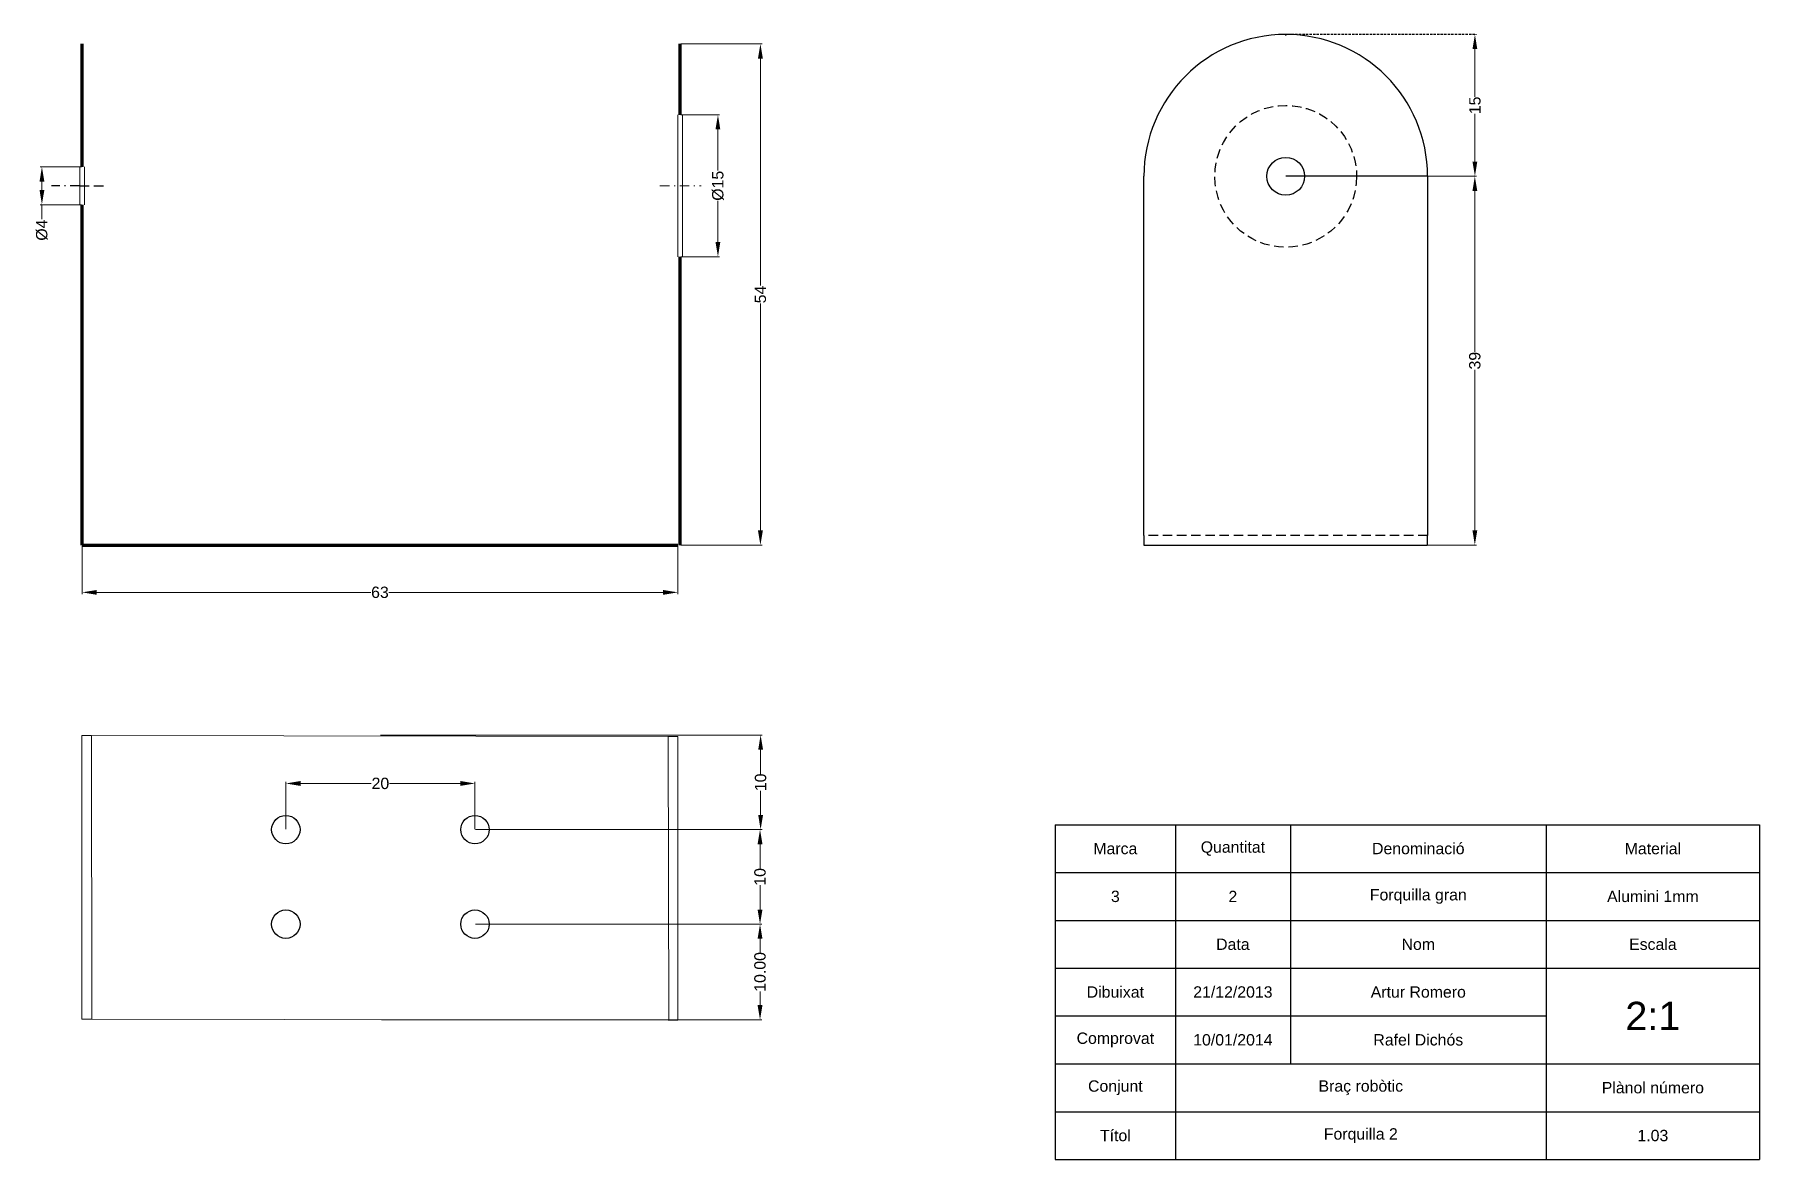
# Paper-space layout 'Presentación1' of a CAD drawing. Header units: millimetres. Extents: x 20 to 203, y 0 to 119.
import ezdxf

# ---------------------------------------------------------------- set-up
doc = ezdxf.new("R2010")
doc.units = ezdxf.units.MM
doc.header["$MEASUREMENT"] = 0
for name, pattern in [('TRAZO_Y_PUNTOX2', [2, 1, -0.5, 0, -0.5]), ('TRAZOS2', [0.375, 0.25, -0.125]), ('TRAZOSX2', [1.5, 1, -0.5])]:
    doc.linetypes.add(name, pattern=pattern)
doc.styles.get("Standard").update_dxf_attribs({"font": 'arial.ttf', "height": 1.2})
doc.dimstyles.get("Standard").update_dxf_attribs({"dimtxt": 1.2, "dimasz": 1.55, "dimexe": 0.18, "dimexo": 0.0625, "dimgap": 0.09, "dimtad": 0, "dimdec": 0, "dimzin": 0, "dimdsep": 46, "dimtxsty": 'Standard', "dimcen": 0.09, "dimadec": 0, "dimazin": 0, "dimtfac": 1, "dimtdec": 0, "dimtofl": 0, "dimtmove": 0, "dimatfit": 3, "dimfxl": 1, "dimtolj": 1, "dimtzin": 0, "dimlwd": 20, "dimlwe": 20, "dimarcsym": 0})

# ---------------------------------------------------------------- blocks, each defined once
blk = doc.blocks.new('*D1')
at = {"color": 0, "lineweight": 20, "transparency": 16777216}
for p, q in [((25.04, 105.02), (20.67, 105.02)), ((20.85, 103.47), (20.85, 102.57)), ((25.04, 101.02), (20.67, 101.02)), ((20.85, 101.02), (20.85, 99.47))]:
    blk.add_line(p, q, dxfattribs=at)
at = {"color": 0, "linetype": 'TRAZOS2', "lineweight": -3, "transparency": 16777216}
for points in [[(20.6, 103.47), (21.11, 103.47), (20.85, 105.02)], [(20.6, 102.57), (21.11, 102.57), (20.85, 101.02)]]:
    blk.add_solid(points, dxfattribs=at)
at = {"layer": 'Defpoints', "color": 0, "linetype": 'TRAZOS2', "lineweight": -3, "transparency": 16777216}
for p in [(25.1, 105.02), (20.85, 101.02), (25.1, 101.02)]:
    blk.add_point(p, dxfattribs=at)
at = {"color": 0, "linetype": 'TRAZOS2', "lineweight": -3, "transparency": 16777216, "insert": (20.85, 98.33), "char_height": 1.2, "attachment_point": 5, "rotation": 90}
blk.add_mtext('\\A1;%%C4', dxfattribs=at)
blk = doc.blocks.new('*D2')
at = {"color": 0, "lineweight": 20, "transparency": 16777216}
for p, q in [((88.41, 110.52), (92.53, 110.52)), ((92.35, 108.97), (92.35, 104.62)), ((92.35, 97.07), (92.35, 101.41)), ((88.41, 95.52), (92.53, 95.52))]:
    blk.add_line(p, q, dxfattribs=at)
at = {"color": 0, "linetype": 'TRAZOS2', "lineweight": -3, "transparency": 16777216}
for points in [[(92.09, 108.97), (92.6, 108.97), (92.35, 110.52)], [(92.09, 97.07), (92.6, 97.07), (92.35, 95.52)]]:
    blk.add_solid(points, dxfattribs=at)
at = {"layer": 'Defpoints', "color": 0, "linetype": 'TRAZOS2', "lineweight": -3, "transparency": 16777216}
for p in [(88.35, 110.52), (88.35, 95.52), (92.35, 95.52)]:
    blk.add_point(p, dxfattribs=at)
at = {"color": 0, "linetype": 'TRAZOS2', "lineweight": -3, "transparency": 16777216, "insert": (92.35, 103.02), "char_height": 1.2, "attachment_point": 5, "rotation": 90}
blk.add_mtext('\\A1;%%C15', dxfattribs=at)
blk = doc.blocks.new('*D3')
at = {"color": 0, "lineweight": 20, "transparency": 16777216}
for p, q in [((25.1, 64.95), (25.1, 59.84)), ((88.1, 64.95), (88.1, 59.84)), ((26.65, 60.02), (55.65, 60.02)), ((86.55, 60.02), (57.55, 60.02))]:
    blk.add_line(p, q, dxfattribs=at)
at = {"color": 0, "linetype": 'TRAZOS2', "lineweight": -3, "transparency": 16777216}
for points in [[(26.65, 60.27), (26.65, 59.76), (25.1, 60.02)], [(86.55, 60.27), (86.55, 59.76), (88.1, 60.02)]]:
    blk.add_solid(points, dxfattribs=at)
at = {"layer": 'Defpoints', "color": 0, "linetype": 'TRAZOS2', "lineweight": -3, "transparency": 16777216}
for p in [(25.1, 65.02), (88.1, 65.02), (88.1, 60.02)]:
    blk.add_point(p, dxfattribs=at)
at = {"color": 0, "linetype": 'TRAZOS2', "lineweight": -3, "transparency": 16777216, "insert": (56.6, 60.02), "char_height": 1.2, "attachment_point": 5}
blk.add_mtext('\\A1;63', dxfattribs=at)
blk = doc.blocks.new('*D4')
at = {"color": 0, "lineweight": 20, "transparency": 16777216}
for p, q in [((88.41, 118.02), (97.02, 118.02)), ((96.84, 116.47), (96.84, 92.46)), ((96.84, 66.57), (96.84, 90.57)), ((88.41, 65.02), (97.02, 65.02))]:
    blk.add_line(p, q, dxfattribs=at)
at = {"color": 0, "linetype": 'TRAZOS2', "lineweight": -3, "transparency": 16777216}
for points in [[(96.58, 116.47), (97.1, 116.47), (96.84, 118.02)], [(96.58, 66.57), (97.1, 66.57), (96.84, 65.02)]]:
    blk.add_solid(points, dxfattribs=at)
at = {"layer": 'Defpoints', "color": 0, "linetype": 'TRAZOS2', "lineweight": -3, "transparency": 16777216}
for p in [(88.35, 118.02), (88.35, 65.02), (96.84, 65.02)]:
    blk.add_point(p, dxfattribs=at)
at = {"color": 0, "linetype": 'TRAZOS2', "lineweight": -3, "transparency": 16777216, "insert": (96.84, 91.52), "char_height": 1.2, "attachment_point": 5, "rotation": 90}
blk.add_mtext('\\A1;54', dxfattribs=at)
blk = doc.blocks.new('*D5')
at = {"color": 0, "lineweight": 20, "transparency": 16777216}
for p, q in [((56.65, 44.93), (97.04, 44.93)), ((96.86, 43.38), (96.86, 40.82)), ((96.86, 36.48), (96.86, 39.04)), ((66.71, 34.93), (97.04, 34.93))]:
    blk.add_line(p, q, dxfattribs=at)
at = {"color": 0, "linetype": 'TRAZOS2', "lineweight": -3, "transparency": 16777216}
for points in [[(96.61, 43.38), (97.12, 43.38), (96.86, 44.93)], [(96.61, 36.48), (97.12, 36.48), (96.86, 34.93)]]:
    blk.add_solid(points, dxfattribs=at)
at = {"layer": 'Defpoints', "color": 0, "linetype": 'TRAZOS2', "lineweight": -3, "transparency": 16777216}
for p in [(56.59, 44.93), (66.65, 34.93), (96.86, 34.93)]:
    blk.add_point(p, dxfattribs=at)
at = {"color": 0, "linetype": 'TRAZOS2', "lineweight": -3, "transparency": 16777216, "insert": (96.86, 39.93), "char_height": 1.2, "attachment_point": 5, "rotation": 90}
blk.add_mtext('\\A1;10', dxfattribs=at)
blk = doc.blocks.new('*D6')
at = {"color": 0, "lineweight": 20, "transparency": 16777216}
for p, q in [((66.71, 24.93), (96.98, 24.93)), ((96.8, 23.38), (96.8, 21.93)), ((96.8, 16.37), (96.8, 17.82)), ((56.77, 14.82), (96.98, 14.82))]:
    blk.add_line(p, q, dxfattribs=at)
at = {"color": 0, "linetype": 'TRAZOS2', "lineweight": -3, "transparency": 16777216}
for points in [[(96.54, 23.38), (97.06, 23.38), (96.8, 24.93)], [(96.54, 16.37), (97.06, 16.37), (96.8, 14.82)]]:
    blk.add_solid(points, dxfattribs=at)
at = {"layer": 'Defpoints', "color": 0, "linetype": 'TRAZOS2', "lineweight": -3, "transparency": 16777216}
for p in [(66.65, 24.93), (56.71, 14.82), (96.8, 14.82)]:
    blk.add_point(p, dxfattribs=at)
at = {"color": 0, "linetype": 'TRAZOS2', "lineweight": -3, "transparency": 16777216, "insert": (96.8, 19.88), "char_height": 1.2, "attachment_point": 5, "rotation": 90}
blk.add_mtext('\\A1;10.00', dxfattribs=at)
blk = doc.blocks.new('*D7')
at = {"color": 0, "lineweight": 20, "transparency": 16777216}
for p, q in [((66.71, 34.93), (96.98, 34.93)), ((96.8, 33.38), (96.8, 30.82)), ((96.8, 26.48), (96.8, 29.04)), ((66.77, 24.93), (96.98, 24.93))]:
    blk.add_line(p, q, dxfattribs=at)
at = {"color": 0, "linetype": 'TRAZOSX2', "lineweight": -3, "transparency": 16777216}
for points in [[(96.54, 33.38), (97.06, 33.38), (96.8, 34.93)], [(96.54, 26.48), (97.06, 26.48), (96.8, 24.93)]]:
    blk.add_solid(points, dxfattribs=at)
at = {"layer": 'Defpoints', "color": 0, "linetype": 'TRAZOSX2', "lineweight": -3, "transparency": 16777216}
for p in [(66.65, 34.93), (66.71, 24.93), (96.8, 24.93)]:
    blk.add_point(p, dxfattribs=at)
at = {"color": 0, "linetype": 'TRAZOSX2', "lineweight": -3, "transparency": 16777216, "insert": (96.8, 29.93), "char_height": 1.2, "attachment_point": 5, "rotation": 90}
blk.add_mtext('\\A1;10', dxfattribs=at)
blk = doc.blocks.new('*D8')
at = {"color": 0, "lineweight": 20, "transparency": 16777216}
for p, q in [((46.65, 34.99), (46.65, 39.99)), ((48.2, 39.81), (55.69, 39.81)), ((65.1, 39.81), (57.61, 39.81)), ((66.65, 34.99), (66.65, 39.99))]:
    blk.add_line(p, q, dxfattribs=at)
at = {"color": 0, "linetype": 'TRAZOSX2', "lineweight": -3, "transparency": 16777216}
for points in [[(48.2, 40.07), (48.2, 39.55), (46.65, 39.81)], [(65.1, 40.07), (65.1, 39.55), (66.65, 39.81)]]:
    blk.add_solid(points, dxfattribs=at)
at = {"layer": 'Defpoints', "color": 0, "linetype": 'TRAZOSX2', "lineweight": -3, "transparency": 16777216}
for p in [(66.65, 39.81), (46.65, 34.93), (66.65, 34.93)]:
    blk.add_point(p, dxfattribs=at)
at = {"color": 0, "linetype": 'TRAZOSX2', "lineweight": -3, "transparency": 16777216, "insert": (56.65, 39.81), "char_height": 1.2, "attachment_point": 5}
blk.add_mtext('\\A1;20', dxfattribs=at)
blk = doc.blocks.new('*D10')
at = {"color": 0, "lineweight": 20, "transparency": 16777216}
for p, q in [((167.47, 104.02), (172.58, 104.02)), ((172.4, 102.47), (172.4, 85.47)), ((172.4, 66.57), (172.4, 83.57)), ((167.47, 65.02), (172.58, 65.02))]:
    blk.add_line(p, q, dxfattribs=at)
at = {"color": 0, "linetype": 'TRAZOS2', "lineweight": -3, "transparency": 16777216}
for points in [[(172.15, 102.47), (172.66, 102.47), (172.4, 104.02)], [(172.15, 66.57), (172.66, 66.57), (172.4, 65.02)]]:
    blk.add_solid(points, dxfattribs=at)
at = {"layer": 'Defpoints', "color": 0, "linetype": 'TRAZOS2', "lineweight": -3, "transparency": 16777216}
for p in [(167.4, 104.02), (172.4, 104.02), (167.4, 65.02)]:
    blk.add_point(p, dxfattribs=at)
at = {"color": 0, "linetype": 'TRAZOS2', "lineweight": -3, "transparency": 16777216, "insert": (172.4, 84.52), "char_height": 1.2, "attachment_point": 5, "rotation": 90}
blk.add_mtext('\\A1;39', dxfattribs=at)
blk = doc.blocks.new('*D9')
at = {"color": 0, "lineweight": 20, "transparency": 16777216}
for p, q in [((172.47, 119.02), (172.59, 119.02)), ((172.41, 117.47), (172.41, 112.41)), ((172.41, 105.57), (172.41, 110.62)), ((172.47, 104.02), (172.59, 104.02))]:
    blk.add_line(p, q, dxfattribs=at)
at = {"color": 0, "linetype": 'TRAZOS2', "lineweight": -3, "transparency": 16777216}
for points in [[(172.15, 117.47), (172.66, 117.47), (172.41, 119.02)], [(172.15, 105.57), (172.66, 105.57), (172.41, 104.02)]]:
    blk.add_solid(points, dxfattribs=at)
at = {"layer": 'Defpoints', "color": 0, "linetype": 'TRAZOS2', "lineweight": -3, "transparency": 16777216}
for p in [(172.4, 119.02), (172.41, 119.02), (172.4, 104.02)]:
    blk.add_point(p, dxfattribs=at)
at = {"color": 0, "linetype": 'TRAZOS2', "lineweight": -3, "transparency": 16777216, "insert": (172.41, 111.52), "char_height": 1.2, "attachment_point": 5, "rotation": 90}
blk.add_mtext('\\A1;15', dxfattribs=at)
blk = doc.blocks.new('*T13')
at = {"color": 0, "linetype": 'ByBlock', "lineweight": -2, "transparency": 16777216}
for p, q in [((0, 0), (74.47, 0)), ((0, 0), (0, -35.41)), ((12.7, 0), (12.7, -35.41)), ((24.86, 0), (24.86, -25.29)), ((51.92, 0), (51.92, -35.41)), ((74.47, 0), (74.47, -35.41)), ((0, -5.06), (74.47, -5.06)), ((0, -10.12), (74.47, -10.12)), ((0, -15.17), (74.47, -15.17)), ((0, -20.23), (51.92, -20.23)), ((0, -25.29), (74.47, -25.29)), ((0, -30.35), (74.47, -30.35)), ((0, -35.41), (74.47, -35.41))]:
    blk.add_line(p, q, dxfattribs=at)
at = {"color": 0, "lineweight": -3, "transparency": 16777216, "char_height": 1.2, "attachment_point": 5}
for s, insert, width in [('Quantitat', (18.78, -2.53), 12.0416), ('Marca', (6.35, -2.53), 12.5821), ('Denominació', (38.39, -2.53), 26.9371), ('Material', (63.2, -2.53), 22.4327), ('3', (6.35, -7.59), 12.5821), ('2', (18.78, -7.59), 12.0416), ('Forquilla gran', (38.39, -7.59), 26.9371), ('Alumini 1mm', (63.2, -7.59), 22.4327), ('Data', (18.78, -12.65), 12.0416), ('Nom', (38.39, -12.65), 26.9371), ('Escala', (63.2, -12.65), 22.4327), ('Dibuixat', (6.35, -17.7), 12.5821), ('{\\A1;21/12/2013', (18.78, -17.7), 12.0416), ('Artur Romero ', (38.39, -17.7), 26.9371), ('{\\H2.5x;2:1 }', (63.2, -20.23), 22.4327), ('Comprovat', (6.35, -22.76), 12.5821), ('10/01/2014', (18.78, -22.76), 12.0416), ('Rafel Dichós', (38.39, -22.76), 26.9371), ('Conjunt', (6.35, -27.82), 12.5821), ('Braç robòtic', (32.31, -27.82), 39.0987), ('Plànol número', (63.2, -27.82), 22.4327), ('Títol', (6.35, -32.88), 12.5821), ('Forquilla 2', (32.31, -32.88), 39.0987), ('1.03', (63.2, -32.88), 22.4327)]:
    blk.add_mtext(s, dxfattribs=dict(at, insert=insert, width=width))

psp = doc.layouts.new('Presentación1')

# ---------------------------------------------------------------- linework, layer by layer
at = {"color": 7, "lineweight": 0}
for p, q in [((152.4, 119.02), (152.4, 118.89)), ((88.1, 110.52), (88.1, 95.52)), ((88.59, 110.52), (88.59, 101.02)), ((24.85, 105.02), (24.85, 101.02)), ((25.35, 105.02), (25.35, 101.02)), ((88.59, 101.02), (88.59, 95.52))]:
    psp.add_line(p, q, dxfattribs=at)
at = {"color": 7, "linetype": 'TRAZOS2', "lineweight": -3}
psp.add_line((172.41, 119.02), (152.4, 119.02), dxfattribs=at)
at = {"color": 7, "lineweight": 100}
for p, q in [((25.1, 105.02), (25.1, 118.02)), ((88.35, 110.52), (88.35, 118.02)), ((25.1, 65.02), (25.1, 101.02)), ((88.35, 65.02), (88.35, 95.52)), ((25.1, 65.02), (88.1, 65.02))]:
    psp.add_line(p, q, dxfattribs=at)
at = {"lineweight": -3}
for p, q in [((137.4, 66.02), (137.4, 104.02)), ((167.4, 104.02), (167.4, 66.02)), ((137.4, 66.02), (137.4, 65.02)), ((167.4, 65.02), (167.4, 66.02)), ((137.4, 65.02), (167.4, 65.02))]:
    psp.add_line(p, q, dxfattribs=at)
at = {"color": 7, "lineweight": -3}
for p, q in [((156.4, 104.02), (152.4, 104.02)), ((167.4, 104.02), (156.4, 104.02))]:
    psp.add_line(p, q, dxfattribs=at)
at = {"color": 7, "linetype": 'TRAZO_Y_PUNTOX2', "lineweight": -3}
psp.add_line((24.85, 103.02), (21.85, 103.02), dxfattribs=at)
at = {"color": 7, "linetype": 'TRAZOSX2', "lineweight": -3}
psp.add_line((24.85, 103.02), (27.85, 103.02), dxfattribs=at)
at = {"color": 7, "linetype": 'TRAZO_Y_PUNTOX2', "lineweight": 15}
psp.add_line((86.21, 103.02), (90.59, 103.02), dxfattribs=at)
at = {"linetype": 'TRAZOSX2', "lineweight": -3}
psp.add_line((167.4, 66.02), (137.4, 66.02), dxfattribs=at)
psp.add_line((167.4, 66.02), (137.4, 66.02), dxfattribs=at)
at = {"lineweight": 20}
for p, q in [((26.09, 44.87), (25.09, 44.87)), ((25.09, 44.87), (25.09, 14.87)), ((87.09, 44.78), (88.09, 44.78)), ((88.09, 44.78), (88.09, 14.78)), ((25.09, 14.87), (26.09, 14.87)), ((88.09, 14.78), (87.09, 14.78))]:
    psp.add_line(p, q, dxfattribs=at)
psp.add_lwpolyline([(26.09, 44.87), (87.09, 44.78), (87.14, 14.78), (26.14, 14.87)], close=True, dxfattribs=at)
at = {"color": 7, "linetype": 'TRAZOSX2', "lineweight": -3}
psp.add_circle((152.4, 104.02), 7.5, dxfattribs=at)
at = {"color": 7, "lineweight": -3}
for centre, radius in [((152.4, 104.02), 2), ((46.65, 34.93), 1.5), ((66.65, 34.93), 1.5), ((46.65, 24.93), 1.5), ((66.65, 24.93), 1.5)]:
    psp.add_circle(centre, radius, dxfattribs=at)
at = {"lineweight": -3}
psp.add_arc((152.4, 104.02), 15, 0, 180, dxfattribs=at)

# ---------------------------------------------------------------- block references
psp.add_blockref('*T13', (128.03, 35.45))

# ---------------------------------------------------------------- dimensions: what is measured, and where the dimension line sits
at = {"color": 7, "linetype": 'TRAZOS2', "lineweight": -3}
for base, p1, p2, picture, middle in [((172.41, 119.02), (172.4, 104.02), (172.4, 119.02), '*D9', (172.41, 111.52)), ((172.4, 104.02), (167.4, 65.02), (167.4, 104.02), '*D10', (172.4, 84.52)), ((96.86, 34.93), (56.59, 44.93), (66.65, 34.93), '*D5', (96.86, 39.93))]:
    dim = psp.add_linear_dim(base=base, p1=p1, p2=p2, angle=90, dimstyle='Standard', dxfattribs=at)
    dim.commit()
    dim.dimension.update_dxf_attribs({"geometry": picture, "text_midpoint": middle})
for base, p1, p2, text, picture, middle in [((96.84, 65.02), (88.35, 118.02), (88.35, 65.02), '54', '*D4', (96.84, 91.52)), ((92.35, 95.52), (88.35, 110.52), (88.35, 95.52), '%%C15', '*D2', (92.35, 103.02)), ((20.85, 101.02), (25.1, 105.02), (25.1, 101.02), '%%C4', '*D1', (20.85, 98.33)), ((96.8, 14.82), (66.65, 24.93), (56.71, 14.82), '10.00', '*D6', (96.8, 19.88))]:
    dim = psp.add_linear_dim(base=base, p1=p1, p2=p2, angle=90, text=text, dimstyle='Standard', dxfattribs=at)
    dim.commit()
    dim.dimension.update_dxf_attribs({"geometry": picture, "text_midpoint": middle})
dim = psp.add_linear_dim(base=(88.1, 60.02), p1=(25.1, 65.02), p2=(88.1, 65.02), dimstyle='Standard', dxfattribs=at)
dim.commit()
dim.dimension.update_dxf_attribs({"geometry": '*D3', "text_midpoint": (56.6, 60.02)})
at = {"color": 7, "linetype": 'TRAZOSX2', "lineweight": -3}
dim = psp.add_linear_dim(base=(66.65, 39.81), p1=(46.65, 34.93), p2=(66.65, 34.93), dimstyle='Standard', dxfattribs=at)
dim.commit()
dim.dimension.update_dxf_attribs({"geometry": '*D8', "text_midpoint": (56.65, 39.81)})
dim = psp.add_linear_dim(base=(96.8, 24.93), p1=(66.65, 34.93), p2=(66.71, 24.93), angle=90, dimstyle='Standard', dxfattribs=at)
dim.commit()
dim.dimension.update_dxf_attribs({"geometry": '*D7', "text_midpoint": (96.8, 29.93)})

doc.saveas('drawing.dxf')
